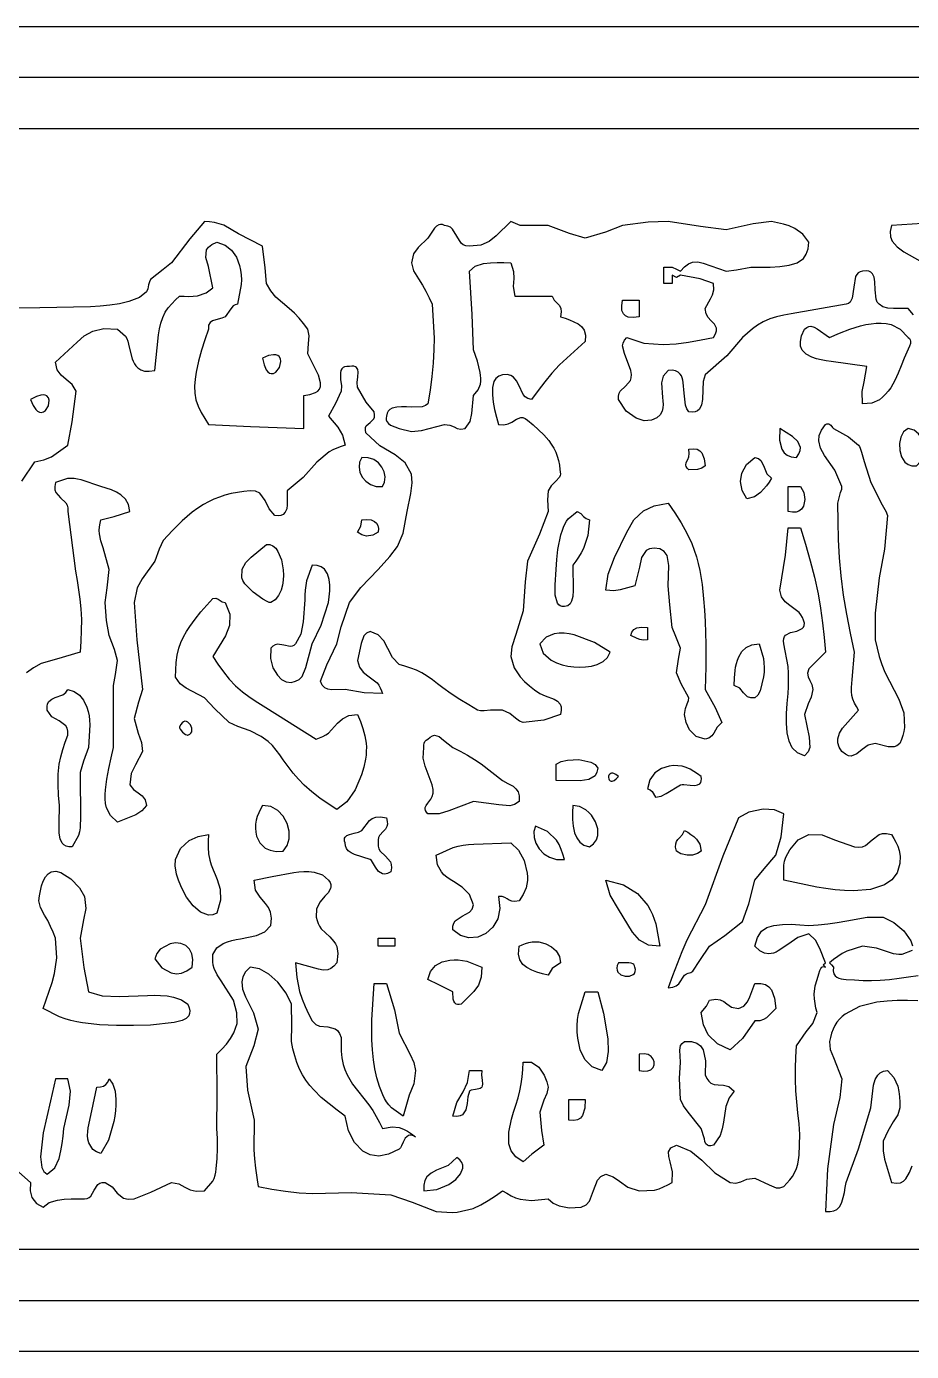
# Model space of a CAD drawing. Extents: x -1323 to 1705, y -706 to 926.
# Drawn here: x 283.6 to 318.4, y -57.6 to -5.6 of the extents above; entities that cross this region are included whole.
import ezdxf

# ---------------------------------------------------------------- set-up
doc = ezdxf.new("R2010")
doc.units = 0
doc.layers.add('CAMADA_1', color=7, linetype='CONTINUOUS')

msp = doc.modelspace()

# ---------------------------------------------------------------- linework, layer by layer
at = {"layer": 'CAMADA_1'}
for points in [[(255.8112, -5.6467), (385.8113, -5.6467), (385.8113, -57.6467), (255.8112, -57.6467), (255.8112, -5.6467)], [(383.8113, -55.6467), (383.8113, -7.6467), (257.8113, -7.6467), (257.8113, -55.6467), (383.8113, -55.6467)], [(381.8113, -53.6467), (259.8113, -53.6467), (259.8113, -9.6467), (381.8113, -9.6467), (381.8113, -53.6467)], [(307.6763, -17.0363), (307.4384, -17.0705), (307.2511, -17.0539), (307.1394, -17.0055), (307.0588, -16.9258), (307.0038, -16.7902), (306.9929, -16.6103), (307.0263, -16.3863), (307.6763, -16.3863), (307.6763, -17.0363)], [(315.1543, -17.8491), (315.5524, -17.6798), (315.9547, -17.5244), (316.1588, -17.4563), (316.3654, -17.3969), (316.5752, -17.348), (316.7886, -17.3113), (316.9856, -17.2906), (317.1833, -17.2864), (317.3789, -17.3036), (317.5696, -17.3471), (317.9236, -17.5275), (318.2428, -17.8491), (318.2924, -17.8911), (318.3232, -17.9404), (318.3372, -17.9962), (318.3321, -18.0904), (318.3019, -18.1947), (318.0801, -18.6619), (317.9709, -18.962), (317.8532, -19.2581), (317.7185, -19.5459), (317.5582, -19.8215), (317.4635, -19.9558), (317.3585, -20.0819), (317.2415, -20.196), (317.1113, -20.294), (316.8131, -20.4231), (316.4544, -20.4502), (316.4357, -19.9762), (316.5112, -19.5964), (316.6172, -18.9872), (315.2191, -18.7963), (315.0248, -18.7683), (314.832, -18.7345), (314.6426, -18.6892), (314.4585, -18.6269), (314.2371, -18.5085), (314.0826, -18.3485), (314.0195, -18.1944), (314.0099, -18.008), (314.0608, -17.7858), (314.1788, -17.524), (314.2632, -17.4556), (314.346, -17.4194), (314.4273, -17.4109), (314.5476, -17.4404), (314.6665, -17.5074), (315.1543, -17.8491)], [(293.55, -19.026), (293.6077, -18.7933), (293.5928, -18.6862), (293.5423, -18.5991), (293.4863, -18.5574), (293.4107, -18.5324), (293.3141, -18.5273), (293.1266, -18.5636), (292.8834, -18.6619), (292.9528, -18.931), (293.0361, -19.1151), (293.0969, -19.196), (293.1602, -19.2468), (293.2245, -19.2709), (293.3198, -19.2635), (293.4091, -19.2132), (293.55, -19.026)], [(284.4771, -20.5292), (284.5044, -20.3121), (284.4765, -20.2175), (284.4163, -20.1456), (284.3564, -20.1153), (284.2794, -20.1026), (284.1844, -20.1105), (284.0055, -20.1674), (283.7801, -20.2875), (283.8814, -20.5209), (283.9859, -20.6761), (284.0554, -20.741), (284.1236, -20.7786), (284.1895, -20.792), (284.2816, -20.773), (284.3627, -20.7161), (284.4771, -20.5292)], [(315.6417, -23.7014), (315.361, -23.0525), (314.9584, -22.4765), (314.8054, -22.194), (314.735, -21.9034), (314.7522, -21.7008), (314.8341, -21.4882), (314.9916, -21.263), (315.0435, -21.2452), (315.0879, -21.2388), (315.1257, -21.2422), (315.172, -21.2617), (315.2085, -21.2934), (315.27, -21.3787), (315.2923, -21.4067), (315.3166, -21.4255), (315.9042, -21.7442), (316.2922, -22.0758), (316.3266, -22.1245), (316.3609, -22.196), (316.4153, -22.3489), (316.5221, -22.7184), (316.7799, -23.5387), (317.2217, -24.4172), (317.3754, -24.6972), (317.4119, -24.778), (317.43, -24.8393), (317.3127, -26.1599), (317.105, -27.2777), (316.9487, -28.6684), (316.9422, -29.7161), (317.0222, -30.0422), (317.1091, -30.3653), (317.21, -30.6826), (317.3318, -30.9911), (317.8777, -32.0468), (318.0677, -32.5846), (318.1037, -33.152), (318.0746, -33.3121), (318.0306, -33.4696), (317.9766, -33.6253), (317.9177, -33.7801), (317.8041, -33.8735), (317.6905, -33.9214), (317.4585, -33.9182), (316.9422, -33.7801), (316.6679, -33.8539), (316.4418, -34.0206), (316.2332, -34.1913), (316.0112, -34.2769), (315.9003, -34.2644), (315.778, -34.2098), (315.6417, -34.1051), (315.5374, -33.9273), (315.4859, -33.7605), (315.4801, -33.6038), (315.5414, -33.3853), (315.6648, -33.1837), (316.2922, -32.4795), (316.21, -32.3389), (316.1345, -32.1968), (316.0723, -32.052), (316.0302, -31.903), (316.0124, -31.7492), (316.0139, -31.5916), (316.0273, -31.4318), (316.0455, -31.2714), (316.1295, -30.2038), (315.9761, -29.4583), (315.832, -28.7118), (315.7063, -27.9632), (315.6085, -27.2116), (315.5474, -26.4997), (315.511, -25.7852), (315.491, -25.0688), (315.4793, -24.3515), (315.5925, -23.9395), (315.6338, -23.8077), (315.6417, -23.7014)], [(313.8538, -22.5634), (313.9553, -22.4207), (314.0078, -22.2891), (314.0174, -22.1681), (313.9147, -21.93), (313.6975, -21.7326), (313.2032, -21.4255), (313.1949, -21.881), (313.283, -22.24), (313.3714, -22.3751), (313.4939, -22.4762), (313.6535, -22.5401), (313.8538, -22.5634)], [(318.2428, -21.4255), (318.0663, -21.555), (317.9525, -21.7622), (317.9012, -22.0159), (317.912, -22.2849), (317.9844, -22.5379), (318.1181, -22.7437), (318.241, -22.8392), (318.391, -22.8907), (318.5679, -22.8886), (318.733, -22.7234), (318.8346, -22.515), (318.8569, -22.045), (318.7821, -21.8215), (318.6534, -21.6311), (318.4728, -21.4928), (318.2428, -21.4255)], [(309.6271, -23.0511), (309.5647, -22.9799), (309.5278, -22.9193), (309.5118, -22.8662), (309.5315, -22.7592), (309.5889, -22.6416), (309.6248, -22.5405), (309.6422, -22.4094), (309.6271, -22.2384), (309.8092, -22.2188), (309.9508, -22.2398), (310.0578, -22.2955), (310.1357, -22.38), (310.229, -22.612), (310.2775, -22.8886), (310.138, -22.9767), (309.9642, -23.0305), (309.6271, -23.0511)], [(297.5978, -23.7014), (297.6839, -23.5231), (297.7059, -23.3265), (297.669, -23.126), (297.5785, -22.9358), (297.4395, -22.7702), (297.2574, -22.6434), (297.0375, -22.5698), (296.7849, -22.5634), (296.6987, -22.7418), (296.6767, -22.9384), (296.7136, -23.1388), (296.8041, -23.329), (296.9431, -23.4946), (297.1251, -23.6214), (297.3451, -23.6951), (297.5978, -23.7014)], [(311.9031, -24.189), (311.7279, -23.8512), (311.665, -23.5076), (311.7109, -23.1775), (311.8996, -22.8319), (312.2281, -22.5634), (312.3673, -22.607), (312.4645, -22.6928), (312.5832, -22.9397), (312.6871, -23.2016), (312.8783, -23.3762), (312.7782, -23.5247), (312.6742, -23.6699), (312.5622, -23.8086), (312.4384, -23.9377), (312.2096, -24.1023), (311.9031, -24.189)], [(313.5287, -24.6767), (313.5287, -23.7014), (314.0161, -23.7014), (314.1456, -23.9295), (314.1867, -24.2094), (314.1271, -24.4756), (314.0558, -24.5832), (313.9549, -24.6629), (313.8389, -24.7037), (313.6972, -24.7102), (313.5287, -24.6767)], [(310.2775, -33.6174), (309.9222, -33.5137), (309.6591, -33.2514), (309.526, -32.9675), (309.4647, -32.6422), (309.4932, -32.4126), (309.5696, -32.2273), (309.6202, -32.1036), (309.6271, -31.9918), (309.3335, -31.4376), (309.1393, -31.0166), (309.227, -30.4807), (309.302, -30.0411), (309.1256, -29.5869), (308.9769, -29.2283), (308.8805, -28.346), (308.8142, -27.6027), (308.8486, -26.7976), (308.7757, -26.4065), (308.6664, -26.2521), (308.4892, -26.1398), (308.262, -26.1158), (308.0849, -26.1419), (307.9506, -26.2109), (307.7694, -26.4869), (307.6898, -26.8644), (307.5137, -27.6027), (306.9372, -27.7546), (306.6856, -27.789), (306.3759, -27.7654), (306.463, -27.1371), (306.7142, -26.4869), (307.1887, -25.4896), (307.4633, -25.002), (307.8462, -24.6486), (308.263, -24.4615), (308.8142, -24.3515), (309.0743, -24.7373), (309.3237, -25.1277), (309.5516, -25.5272), (309.7472, -25.9406), (309.8452, -26.1969), (309.9292, -26.4588), (310.0003, -26.7257), (310.06, -26.9966), (310.1506, -27.5467), (310.2118, -28.1023), (310.2464, -28.5501), (310.2705, -28.9969), (310.2855, -29.4431), (310.2929, -29.8886), (310.2943, -30.3335), (310.2912, -30.7781), (310.2851, -31.2225), (310.2775, -31.6667), (310.6634, -32.3732), (310.9277, -32.9673), (310.743, -33.147), (310.609, -33.3771), (310.5278, -33.4865), (310.4217, -33.5711), (310.2775, -33.6174)], [(304.4251, -26.9526), (304.4516, -26.5615), (304.4913, -26.1725), (304.5202, -25.9795), (304.5574, -25.7878), (304.6045, -25.5978), (304.6632, -25.4097), (304.7082, -25.2899), (304.7607, -25.1738), (304.8229, -25.0641), (304.8966, -24.9635), (305.238, -24.6767), (305.385, -24.7573), (305.4989, -24.8709), (305.5963, -24.9524), (305.7257, -25.0018), (305.6606, -25.6194), (305.4948, -26.1364), (305.4048, -26.3077), (305.302, -26.4722), (305.1908, -26.6322), (305.0753, -26.7899), (305.0928, -27.7827), (305.0794, -28.013), (305.028, -28.2055), (304.965, -28.3052), (304.8741, -28.3767), (304.7502, -28.4155), (304.6576, -28.4116), (304.5809, -28.3857), (304.5187, -28.34), (304.4698, -28.2767), (304.3845, -27.9643), (304.3825, -27.5624), (304.4251, -26.9526)], [(296.6222, -25.4896), (296.749, -25.2521), (296.7849, -25.0018), (296.9841, -24.9923), (297.1533, -25.0127), (297.2877, -25.0678), (297.3629, -25.1348), (297.414, -25.2262), (297.4386, -25.3437), (297.4351, -25.4896), (297.2228, -25.6157), (296.9748, -25.6437), (296.7845, -25.5969), (296.6222, -25.4896)], [(313.2032, -27.7654), (313.4237, -26.3997), (313.5287, -25.327), (314.0161, -25.327), (314.2126, -25.9684), (314.3998, -26.6116), (314.5686, -27.2584), (314.7097, -27.9106), (314.8043, -28.4792), (314.8782, -29.0518), (314.9383, -29.6271), (314.9916, -30.2038), (314.6304, -30.5709), (314.3416, -30.8539), (314.288, -31.027), (314.3121, -31.1733), (314.3789, -31.308), (314.4647, -31.4725), (314.5038, -31.6667), (314.4407, -31.9709), (314.3146, -32.2256), (314.1788, -32.6422), (314.3519, -33.5375), (314.3784, -33.9377), (314.3156, -34.1133), (314.1788, -34.2678), (313.8936, -34.1516), (313.6937, -33.9543), (313.5656, -33.6895), (313.496, -33.3708), (313.4636, -32.9877), (313.466, -32.6027), (313.4916, -32.2164), (313.5287, -31.8294), (313.5414, -31.5609), (313.5491, -31.2929), (313.5468, -31.0257), (313.5295, -30.7599), (313.366, -29.8786), (313.3491, -29.7602), (313.3555, -29.6648), (313.3817, -29.5895), (313.425, -29.5312), (313.627, -29.4284), (313.8741, -29.3707), (314.085, -29.2769), (314.1333, -29.2235), (314.1656, -29.1542), (314.1788, -29.0658), (314.1364, -28.9507), (314.0895, -28.8393), (314.0339, -28.7352), (313.9652, -28.6422), (313.5994, -28.3708), (313.4148, -28.2215), (313.2732, -28.0294), (313.2032, -27.7654)], [(292.0706, -27.2777), (292.0919, -26.9389), (292.2299, -26.6811), (292.4464, -26.4713), (293.046, -25.9771), (293.1789, -25.9806), (293.2985, -26.0305), (293.404, -26.1211), (293.495, -26.2461), (293.6304, -26.5756), (293.6995, -26.9712), (293.7087, -27.1733), (293.7, -27.3756), (293.6706, -27.5749), (293.6179, -27.7682), (293.5199, -27.9835), (293.384, -28.1498), (293.2085, -28.253), (293.1965, -28.2549), (293.1808, -28.2538), (293.1495, -28.2463), (293.0753, -28.2167), (292.8983, -28.1193), (292.5176, -27.8456), (292.189, -27.5175), (292.1088, -27.3926), (292.0706, -27.2777)], [(294.1839, -29.8786), (294.1181, -29.9386), (294.0476, -29.9696), (293.973, -29.9777), (293.7297, -29.9265), (293.4696, -29.8919), (293.382, -29.913), (293.2947, -29.9606), (293.2085, -30.0411), (293.1982, -30.4552), (293.2955, -30.8184), (293.4715, -31.1096), (293.6379, -31.2682), (293.8202, -31.3656), (294.0062, -31.393), (294.1839, -31.3417), (294.3316, -31.2719), (294.4414, -31.1535), (294.5848, -30.8038), (294.8342, -29.8786), (295.1914, -29.1403), (295.4844, -28.253), (295.5088, -28.0241), (295.5251, -27.7959), (295.5252, -27.5689), (295.501, -27.3437), (295.4381, -27.1225), (295.3165, -26.9433), (295.195, -26.8569), (295.0357, -26.8038), (294.8342, -26.7899), (294.6182, -27.3965), (294.5849, -27.5813), (294.5653, -27.7692), (294.5545, -27.9587), (294.5475, -28.1484), (294.4893, -29.0115), (294.388, -29.4965), (294.1839, -29.8786)], [(290.9327, -28.0905), (291.0569, -28.0876), (291.1469, -28.119), (291.2196, -28.1677), (291.3063, -28.2241), (291.4204, -28.253), (291.6032, -28.7129), (291.5846, -29.1495), (291.4323, -29.5567), (290.9327, -30.3663), (291.1382, -30.6733), (291.3507, -30.9731), (291.5774, -31.2585), (291.8251, -31.5223), (292.1001, -31.7609), (292.396, -31.9778), (292.7051, -32.1803), (293.0198, -32.3758), (294.9966, -33.6174), (295.126, -33.5672), (295.2521, -33.5127), (295.3716, -33.4497), (295.4812, -33.3738), (295.8281, -32.9926), (296.0285, -32.8114), (296.2828, -32.6842), (296.6222, -32.6422), (296.7309, -32.9197), (296.8294, -33.1987), (296.9075, -33.4806), (296.9548, -33.7669), (296.9644, -33.923), (296.963, -34.0802), (296.9516, -34.2379), (296.9311, -34.3957), (296.866, -34.7087), (296.7749, -35.0146), (296.5254, -35.5998), (296.1966, -36.0721), (295.8094, -36.3812), (295.4714, -36.159), (295.1402, -35.9298), (294.8222, -35.6865), (294.5243, -35.422), (294.3021, -35.19), (294.093, -34.9444), (293.8925, -34.6895), (293.6963, -34.4301), (293.5657, -34.2347), (293.4293, -34.0453), (293.2812, -33.8679), (293.1155, -33.7085), (292.8328, -33.5123), (292.3957, -33.2923), (291.9232, -33.1146), (291.583, -32.9673), (291.0139, -32.425), (290.6076, -31.9918), (289.8945, -31.6149), (289.6471, -31.4417), (289.4697, -31.1789), (289.4814, -30.8887), (289.5019, -30.6007), (289.5403, -30.3172), (289.6054, -30.0404), (289.6845, -29.8175), (289.7841, -29.6012), (289.9002, -29.3917), (290.029, -29.1895), (290.238, -28.9), (290.4615, -28.6231), (290.6947, -28.3547), (290.9327, -28.0905)], [(306.5386, -30.2038), (305.9248, -29.8275), (305.1279, -29.526), (304.9339, -29.4853), (304.7378, -29.4608), (304.5411, -29.4579), (304.3454, -29.4822), (304.0213, -29.6139), (303.775, -29.8786), (303.9155, -30.2424), (304.2205, -30.5144), (304.43, -30.6214), (304.6502, -30.6994), (304.8784, -30.7518), (305.112, -30.7821), (305.3453, -30.7925), (305.5778, -30.7812), (305.8059, -30.7447), (306.0259, -30.6795), (306.2623, -30.5624), (306.4383, -30.404), (306.5386, -30.2038)], [(307.3514, -29.5536), (307.3938, -29.414), (307.4756, -29.3137), (307.594, -29.25), (307.7766, -29.218), (308.0014, -29.2283), (308.0014, -29.7161), (307.8348, -29.7311), (307.7054, -29.7087), (307.5987, -29.6638), (307.3514, -29.5536)], [(312.2281, -31.9918), (312.0624, -31.995), (311.9397, -31.9551), (311.7742, -31.7957), (311.6323, -31.6124), (311.4153, -31.5044), (311.4247, -31.2126), (311.4479, -30.925), (311.469, -30.7841), (311.4986, -30.6458), (311.5386, -30.5107), (311.5907, -30.3792), (311.7112, -30.1746), (311.8792, -30.0174), (312.1028, -29.916), (312.3905, -29.8786), (312.5568, -30.4465), (312.58, -30.6244), (312.5881, -30.8044), (312.5834, -30.9854), (312.568, -31.1663), (312.4351, -31.7232), (312.3433, -31.8823), (312.2281, -31.9918)], [(285.4058, -37.844), (285.2761, -37.8428), (285.1696, -37.8166), (285.0844, -37.7679), (285.018, -37.6992), (284.937, -37.5244), (284.9014, -37.3041), (284.902, -36.9059), (284.918, -36.2185), (284.8808, -35.8077), (284.8568, -35.3988), (284.8591, -34.9936), (284.9007, -34.594), (284.9617, -34.3058), (285.0437, -34.0206), (285.1399, -33.7373), (285.2431, -33.4551), (285.2429, -33.3061), (285.2137, -33.1863), (285.1604, -33.0906), (284.9064, -32.8976), (284.6174, -32.7394), (284.4303, -32.4795), (284.4235, -32.3374), (284.4475, -32.2259), (284.4969, -32.1399), (284.6078, -32.0474), (284.747, -31.9835), (285.0419, -31.872), (285.1628, -31.7897), (285.2431, -31.6667), (285.4903, -31.7421), (285.6969, -31.8842), (285.8625, -32.0896), (285.9863, -32.3548), (286.0372, -32.5242), (286.0731, -32.6976), (286.0959, -32.8735), (286.1073, -33.0504), (286.0558, -33.9428), (285.8632, -34.484), (285.7307, -34.9179), (285.7357, -36.7882), (285.7316, -36.9444), (285.7212, -37.0992), (285.699, -37.2505), (285.6595, -37.3961), (285.4058, -37.844)], [(289.6322, -33.13), (289.6289, -33.1478), (289.6308, -33.1678), (289.6561, -33.2264), (289.751, -33.3391), (289.8678, -33.4285), (289.9134, -33.4503), (289.9379, -33.4563), (289.9573, -33.4551), (290.0264, -33.4233), (290.075, -33.3792), (290.1048, -33.3258), (290.113, -33.1869), (290.0567, -33.0495), (289.9574, -32.9473), (289.8983, -32.9199), (289.8362, -32.914), (289.7808, -32.9302), (289.7271, -32.9696), (289.6769, -33.0352), (289.6322, -33.13)], [(299.3859, -36.5435), (299.3255, -36.4742), (299.2895, -36.4115), (299.2748, -36.3541), (299.278, -36.3005), (299.3151, -36.2147), (299.3788, -36.1281), (299.4952, -35.9737), (299.5512, -35.8669), (299.5858, -35.74), (299.5886, -35.5879), (299.5484, -35.4057), (299.2786, -34.674), (299.1988, -34.3605), (299.2233, -33.9428), (299.2176, -33.8459), (299.2295, -33.7668), (299.258, -33.7043), (299.3118, -33.6507), (299.3859, -33.6174), (299.4774, -33.5309), (299.5641, -33.4812), (299.6472, -33.4634), (299.8247, -33.515), (299.9966, -33.6487), (300.3612, -33.9428), (300.6477, -34.0921), (300.9314, -34.2455), (301.2095, -34.4073), (301.4791, -34.5815), (302.3118, -35.243), (302.5202, -35.3529), (302.7306, -35.4658), (302.8386, -35.5589), (302.9218, -35.6828), (302.9673, -35.8457), (302.9621, -36.0557), (302.7889, -36.1842), (302.5968, -36.238), (302.1651, -36.1973), (301.1739, -36.0557), (300.206, -36.4253), (299.8182, -36.5475), (299.3859, -36.5435)], [(304.4251, -34.5929), (304.6134, -34.4956), (304.8626, -34.4337), (305.31, -34.4133), (305.7785, -34.5132), (305.9491, -34.6159), (306.0508, -34.7556), (306.0195, -34.9162), (305.9544, -35.0537), (305.7071, -35.2009), (305.3589, -35.2471), (304.4251, -35.243), (304.4251, -34.5929)], [(308.3265, -35.8934), (308.5376, -35.8546), (308.7378, -35.7436), (309.302, -35.4057), (309.3623, -35.3955), (309.4388, -35.3968), (309.6768, -35.4228), (309.8694, -35.4299), (309.9766, -35.4109), (310.0608, -35.363), (310.0963, -35.3171), (310.1183, -35.256), (310.1251, -35.1778), (310.1148, -35.0807), (309.9739, -34.978), (309.8304, -34.881), (309.6818, -34.7955), (309.5254, -34.7271), (309.3647, -34.6816), (309.1978, -34.6573), (309.0285, -34.6538), (308.8603, -34.6709), (308.554, -34.7634), (308.2942, -34.9414), (308.1027, -35.2085), (308.0014, -35.5684), (308.1069, -35.606), (308.187, -35.6688), (308.3265, -35.8934)], [(306.4734, -35.1208), (306.482, -35.1707), (306.5026, -35.2145), (306.5349, -35.2474), (306.5787, -35.2647), (306.6141, -35.2651), (306.6544, -35.255), (306.6997, -35.2329), (306.7763, -35.1742), (306.8636, -35.0807), (306.768, -35.0059), (306.6862, -34.9635), (306.6392, -34.951), (306.5982, -34.9492), (306.5633, -34.9569), (306.5217, -34.9829), (306.4929, -35.0221), (306.477, -35.0697), (306.4734, -35.1208)], [(293.6963, -38.0068), (293.8589, -37.7949), (293.935, -37.525), (293.9298, -37.2243), (293.8494, -36.9204), (293.6988, -36.6404), (293.484, -36.4118), (293.2103, -36.2621), (292.8834, -36.2185), (292.8094, -36.3599), (292.7404, -36.503), (292.6813, -36.6493), (292.637, -36.8005), (292.6121, -36.9547), (292.6066, -37.1118), (292.6211, -37.2686), (292.6557, -37.4219), (292.7807, -37.6868), (292.9914, -37.8886), (293.1829, -37.9764), (293.4171, -38.0182), (293.6963, -38.0068)], [(305.7257, -37.844), (305.8903, -37.7201), (305.9981, -37.5702), (306.054, -37.4014), (306.0521, -37.1286), (305.9626, -36.8537), (305.8908, -36.7237), (305.804, -36.6028), (305.7034, -36.4926), (305.5902, -36.3948), (305.3419, -36.2592), (305.0753, -36.2185), (305.0619, -36.4922), (305.0605, -36.7637), (305.0829, -37.0307), (305.1411, -37.2909), (305.2249, -37.4915), (305.3466, -37.6544), (305.5117, -37.7737), (305.7257, -37.844)], [(311.5777, -36.7063), (310.9646, -38.2135), (310.2775, -40.1198), (309.5553, -41.5102), (309.3533, -41.9677), (309.1656, -42.4318), (308.9875, -42.9003), (308.8142, -43.3709), (308.9992, -43.3512), (309.1389, -43.2968), (309.2424, -43.2182), (309.4647, -42.8836), (309.5325, -42.8267), (309.6073, -42.7999), (309.7034, -42.7754), (309.7898, -42.7209), (310.0617, -42.3045), (310.4398, -41.7454), (311.0384, -41.3244), (311.7404, -40.7702), (311.9903, -40.0802), (312.2281, -39.1446), (312.5826, -38.7035), (313.041, -38.1691), (313.2498, -37.4428), (313.366, -36.5435), (312.9932, -36.3891), (312.5452, -36.3686), (311.9843, -36.4867), (311.5777, -36.7063)], [(296.7849, -37.194), (297.0904, -36.8075), (297.1955, -36.7283), (297.3346, -36.6778), (297.5191, -36.6667), (297.7603, -36.7063), (297.7889, -36.8432), (297.7911, -36.9537), (297.7717, -37.0428), (297.7131, -37.1466), (297.6334, -37.2295), (297.4773, -37.3984), (297.444, -37.4735), (297.4283, -37.5662), (297.4351, -37.6813), (297.4348, -37.817), (297.4615, -37.9259), (297.5091, -38.0137), (297.7197, -38.2095), (297.91, -38.4258), (297.9417, -38.5296), (297.9479, -38.6589), (297.9228, -38.8196), (297.8006, -38.8833), (297.6953, -38.9097), (297.6049, -38.9045), (297.4451, -38.8053), (297.3254, -38.6353), (297.2093, -38.4378), (297.1617, -38.3763), (297.11, -38.3319), (296.5062, -38.1425), (296.3628, -38.0812), (296.2455, -37.9916), (296.1873, -37.9104), (296.1493, -37.8081), (296.1347, -37.6813), (296.1103, -37.6128), (296.1029, -37.5542), (296.1107, -37.5046), (296.1318, -37.4628), (296.2016, -37.402), (296.3008, -37.3582), (296.4876, -37.3074), (296.6535, -37.2612), (296.7849, -37.194)], [(289.4697, -38.3319), (289.6624, -37.9051), (290.0045, -37.5965), (290.3582, -37.4386), (290.7701, -37.3563), (290.7582, -37.6123), (290.7556, -37.8663), (290.7715, -38.1162), (290.8151, -38.36), (290.875, -38.5524), (290.9503, -38.7415), (291.0321, -38.9296), (291.1116, -39.1188), (291.229, -39.5063), (291.2433, -39.9359), (291.0954, -40.4452), (290.931, -40.5071), (290.7678, -40.5177), (290.4511, -40.4071), (290.1576, -40.1568), (289.8996, -39.8103), (289.7781, -39.5968), (289.6734, -39.3744), (289.5853, -39.1443), (289.514, -38.9081), (289.4584, -38.5878), (289.4697, -38.3319)], [(304.7502, -38.3319), (304.6877, -38.134), (304.6182, -37.94), (304.5346, -37.7538), (304.4299, -37.5793), (304.0835, -37.2429), (303.6124, -37.0313), (303.548, -37.2397), (303.5525, -37.4683), (303.621, -37.7006), (303.7485, -37.9197), (303.9302, -38.1091), (304.161, -38.252), (304.436, -38.3318), (304.7502, -38.3319)], [(309.1393, -38.0068), (309.1114, -37.8514), (309.1165, -37.729), (309.1473, -37.6323), (309.1966, -37.5541), (309.2571, -37.4872), (309.3807, -37.3604), (309.4647, -37.194), (309.5908, -37.271), (309.7135, -37.3521), (309.829, -37.4417), (309.934, -37.5438), (310.0614, -37.7383), (310.1148, -38.0068), (309.9661, -38.108), (309.7714, -38.1628), (309.5581, -38.1711), (309.3201, -38.1212), (309.1393, -38.0068)], [(316.1295, -37.844), (316.3058, -37.8578), (316.4485, -37.8379), (316.5647, -37.7916), (316.8258, -37.5649), (317.1045, -37.3559), (317.2345, -37.3233), (317.3949, -37.3211), (317.5928, -37.3563), (317.6805, -37.5081), (317.7631, -37.6619), (317.8353, -37.8197), (317.892, -37.9834), (317.9323, -38.212), (317.9177, -38.4942), (317.8084, -38.8576), (317.6028, -39.1348), (317.3152, -39.3349), (316.7608, -39.5101), (316.1013, -39.562), (315.7387, -39.5518), (315.377, -39.5222), (315.0164, -39.4763), (314.6577, -39.4178), (313.366, -39.1446), (313.3548, -38.5576), (313.3899, -38.4001), (313.4443, -38.2464), (313.5146, -38.097), (313.5975, -37.9528), (313.9255, -37.5706), (314.3416, -37.3563), (314.8658, -37.3687), (315.3489, -37.5602), (316.1295, -37.844)], [(302.6371, -37.6813), (302.9464, -37.9663), (303.1692, -38.3819), (303.2807, -38.8689), (303.2907, -39.0171), (303.2882, -39.1657), (303.2708, -39.312), (303.236, -39.4535), (303.118, -39.7125), (302.9621, -39.9574), (302.7959, -39.9871), (302.6729, -39.9735), (302.578, -39.9319), (302.4956, -39.8777), (302.4065, -39.8238), (302.2969, -39.7903), (302.1493, -39.7947), (302.2095, -40.2605), (302.1283, -40.6654), (301.9362, -40.9965), (301.6629, -41.2411), (301.3387, -41.3861), (300.9936, -41.4187), (300.6578, -41.3261), (300.3612, -41.0952), (300.3652, -40.9503), (300.3993, -40.8354), (300.458, -40.7451), (300.7255, -40.5655), (301.0141, -40.407), (301.1195, -40.2889), (301.1739, -40.1198), (301.0166, -39.7082), (300.7291, -39.4267), (300.3832, -39.2037), (300.2544, -39.1213), (300.1298, -39.0325), (300.014, -38.9339), (299.9114, -38.822), (299.7622, -38.5446), (299.7109, -38.1691), (300.3698, -37.8722), (300.5692, -37.8186), (300.7733, -37.7805), (300.9803, -37.7541), (301.1886, -37.7353), (302.6371, -37.6813)], [(288.4943, -44.8342), (287.8237, -44.8513), (287.1539, -44.8531), (286.8196, -44.8434), (286.4859, -44.8241), (286.1528, -44.7934), (285.8204, -44.7492), (285.5886, -44.7089), (285.3591, -44.6585), (285.1336, -44.595), (284.914, -44.5159), (284.2677, -44.1838), (284.3932, -43.8465), (284.5131, -43.5075), (284.6217, -43.1649), (284.7134, -42.817), (284.8059, -42.1908), (284.7555, -41.4203), (284.6605, -41.1902), (284.5608, -40.9623), (284.4515, -40.7385), (284.3279, -40.5209), (284.163, -40.2242), (284.1052, -39.9574), (284.1328, -39.7603), (284.1667, -39.5655), (284.2133, -39.3751), (284.2789, -39.1916), (284.3656, -39.0248), (284.4701, -38.8966), (284.593, -38.8196), (284.7706, -38.7988), (284.9637, -38.8464), (285.3571, -39.0913), (285.6934, -39.4442), (285.8933, -39.7947), (285.9442, -40.2568), (285.8596, -40.7112), (285.7307, -41.4203), (285.8707, -42.5736), (286.0558, -43.5337), (286.5949, -43.6829), (287.2532, -43.7128), (288.3767, -43.6708), (288.6318, -43.6668), (288.887, -43.6723), (289.1411, -43.6933), (289.3933, -43.7356), (289.7099, -43.8439), (289.9573, -44.0214), (290.0064, -44.1602), (290.0269, -44.2798), (290.0206, -44.382), (289.99, -44.4683), (289.8892, -44.5819), (289.7357, -44.6623), (289.4122, -44.74), (288.4943, -44.8342)], [(308.4892, -41.7454), (308.0406, -41.7051), (307.6911, -41.5038), (307.4116, -41.1901), (306.8636, -40.2825), (306.534, -39.7319), (306.3759, -39.1446), (307.0673, -39.3333), (307.6095, -39.671), (308.0141, -40.1464), (308.1129, -40.3174), (308.1981, -40.4956), (308.2702, -40.6796), (308.3298, -40.8677), (308.4892, -41.7454)], [(297.4351, -41.7454), (297.4351, -41.4203), (298.0854, -41.4203), (298.0854, -41.7454), (297.4351, -41.7454)], [(304.1002, -42.8836), (303.881, -42.829), (303.6659, -42.766), (303.4591, -42.6861), (303.2648, -42.5809), (303.1079, -42.4532), (302.9968, -42.2797), (302.9441, -42.048), (302.9621, -41.7454), (303.088, -41.6896), (303.2148, -41.6388), (303.3435, -41.598), (303.4752, -41.5721), (303.6092, -41.5649), (303.7445, -41.5755), (303.8785, -41.6023), (304.0086, -41.6434), (304.2401, -41.7612), (304.4253, -41.9284), (304.547, -42.1412), (304.5879, -42.3958), (304.2617, -42.6161), (304.1002, -42.8836)], [(288.657, -42.2331), (288.9356, -42.5859), (289.3017, -42.7902), (289.5038, -42.8214), (289.7113, -42.7972), (289.9184, -42.7115), (290.1198, -42.5582), (290.1491, -42.268), (290.1131, -42.0347), (290.0231, -41.8555), (289.8715, -41.7153), (289.6821, -41.6363), (289.4709, -41.6147), (289.2544, -41.6467), (288.8696, -41.8559), (288.7337, -42.0254), (288.657, -42.2331)], [(299.3859, -43.0459), (299.4876, -42.7272), (299.6786, -42.501), (299.9375, -42.358), (300.2429, -42.2886), (300.4099, -42.277), (300.5773, -42.2807), (300.7436, -42.2994), (300.9069, -42.3329), (301.499, -42.5582), (301.4779, -42.9619), (301.3634, -43.2722), (301.1852, -43.5189), (300.6863, -44.0214), (300.6072, -44.0326), (300.5427, -44.0293), (300.4912, -44.0131), (300.4351, -43.9678), (300.3994, -43.9018), (300.3794, -43.8203), (300.3612, -43.5337), (299.8156, -43.2599), (299.3859, -43.0459)], [(307.5137, -42.5582), (307.4994, -42.5047), (307.473, -42.4635), (307.4357, -42.4332), (307.3627, -42.4046), (307.2739, -42.3919), (306.8636, -42.3958), (306.8156, -42.5024), (306.7992, -42.5978), (306.81, -42.6817), (306.8438, -42.7536), (306.9637, -42.8603), (307.1252, -42.9152), (307.2946, -42.9152), (307.4383, -42.8576), (307.49, -42.8063), (307.5226, -42.7396), (307.5319, -42.6569), (307.5137, -42.5582)], [(298.4106, -48.4105), (297.9478, -48.0826), (297.8473, -47.9702), (297.7587, -47.8463), (297.6805, -47.7141), (297.6111, -47.5766), (297.4764, -47.245), (297.3748, -46.9035), (297.3003, -46.5551), (297.2471, -46.2025), (297.2068, -45.8107), (297.1834, -45.4181), (297.1751, -45.0249), (297.1802, -44.6319), (297.2725, -43.2086), (297.7603, -43.2086), (298.0645, -44.2394), (298.2478, -45.1593), (298.6802, -45.9905), (298.8299, -46.308), (298.8981, -46.6221), (298.8285, -47.1379), (298.6487, -47.5873), (298.4106, -48.4105)], [(306.2135, -46.6221), (305.8307, -46.4728), (305.551, -46.1901), (305.3658, -45.8068), (305.2668, -45.3558), (305.2443, -45.1119), (305.2406, -44.867), (305.2566, -44.6232), (305.2933, -44.3826), (305.563, -43.5337), (306.0508, -43.5337), (306.2825, -44.3728), (306.4552, -45.3715), (306.4671, -45.8688), (306.3944, -46.2985), (306.2135, -46.6221)], [(311.5777, -44.1838), (311.7881, -44.0908), (311.9296, -43.929), (312.0274, -43.7233), (312.2281, -43.2086), (312.4563, -43.2041), (312.6364, -43.2474), (312.7744, -43.3329), (312.8764, -43.4545), (312.9955, -43.7823), (313.041, -44.1838), (312.6761, -44.5474), (312.5594, -44.6213), (312.4136, -44.6662), (312.2281, -44.6715), (311.7342, -45.3611), (311.2526, -45.8094), (310.7589, -45.575), (310.3912, -45.2145), (310.2035, -44.8301), (310.1148, -44.3465), (310.3233, -44.0997), (310.4398, -43.8587), (310.6843, -43.8191), (310.8655, -43.8427), (311.0042, -43.9089), (311.121, -43.9969), (311.3104, -44.1292), (311.5777, -44.1838)], [(309.302, -46.2971), (309.27, -45.8147), (309.3083, -45.6372), (309.3679, -45.5585), (309.4647, -45.4843), (309.7316, -45.4814), (309.9376, -45.5396), (310.0894, -45.652), (310.1939, -45.8116), (310.2889, -46.2451), (310.2775, -46.7849), (310.3384, -46.9369), (310.4102, -47.0431), (310.4915, -47.1121), (310.6278, -47.1639), (310.7776, -47.1788), (310.9898, -47.1902), (311.2061, -47.2532), (311.4153, -47.435), (311.2073, -47.6857), (311.0889, -48.0263), (310.9858, -48.6442), (310.9444, -48.9132), (310.866, -49.1682), (310.6026, -49.5483), (310.4998, -49.5705), (310.4204, -49.5717), (310.3608, -49.5539), (310.3003, -49.4964), (310.2639, -49.4084), (310.2393, -49.2973), (310.1148, -48.8982), (309.6066, -48.2586), (309.4176, -48.0056), (309.302, -47.7604), (309.2628, -46.9388), (309.302, -46.2971)], [(307.6763, -46.6221), (307.8659, -46.651), (308.0183, -46.6373), (308.1343, -46.5894), (308.2226, -46.5046), (308.2668, -46.3986), (308.2684, -46.2829), (308.2285, -46.1695), (308.1483, -46.07), (308.0287, -45.9961), (307.871, -45.9596), (307.6763, -45.9721), (307.6763, -46.6221)], [(300.3612, -48.4105), (300.5123, -47.8788), (300.7692, -47.4529), (300.9436, -47.0908), (301.0115, -46.6221), (301.499, -46.6221), (301.4842, -46.7962), (301.5139, -46.9943), (301.5269, -47.1616), (301.5187, -47.2202), (301.499, -47.2726), (301.4727, -47.3034), (301.4337, -47.3263), (301.3852, -47.3428), (301.2496, -47.3661), (301.0854, -47.3917), (301.0531, -47.4025), (301.0279, -47.4167), (301.0115, -47.435), (300.9479, -47.652), (300.9194, -47.9141), (300.8703, -48.1664), (300.7446, -48.3544), (300.6495, -48.403), (300.5233, -48.4233), (300.3612, -48.4105)], [(303.1247, -50.1988), (302.8385, -50.0033), (302.6573, -49.7682), (302.565, -49.4983), (302.559, -49.0386), (302.6641, -48.5278), (302.7472, -48.2499), (302.836, -47.9736), (302.9212, -47.6968), (302.9934, -47.4173), (303.0447, -47.1412), (303.0802, -46.8617), (303.1051, -46.58), (303.1247, -46.2971), (303.4499, -46.2971), (303.7394, -46.4862), (303.9484, -46.798), (304.0523, -47.0578), (304.1002, -47.2726), (304.0593, -47.5239), (303.9366, -47.7819), (303.775, -48.2477), (303.8377, -48.9673), (303.9375, -49.5483), (303.4699, -49.9002), (303.1247, -50.1988)], [(284.4303, -50.6862), (284.7365, -50.4432), (284.9016, -50.0669), (284.9691, -49.7743), (285.0171, -49.4821), (285.0521, -49.1901), (285.0806, -48.8982), (285.2922, -47.9781), (285.3508, -47.4294), (285.2431, -46.9476), (284.7555, -46.9476), (284.5643, -47.8093), (284.2677, -49.0606), (284.1658, -50.0092), (284.2185, -50.4202), (284.3002, -50.5761), (284.4303, -50.6862)], [(286.5436, -49.8733), (286.3633, -49.8082), (286.2258, -49.7148), (286.0625, -49.4564), (286.0273, -49.3138), (286.0154, -49.1669), (286.0214, -49.0179), (286.0399, -48.8695), (286.1904, -48.1986), (286.381, -47.2726), (286.523, -47.2629), (286.6391, -47.2271), (286.7314, -47.1678), (286.813, -47.0706), (286.8686, -46.9476), (287.0105, -47.1573), (287.0962, -47.4344), (287.1316, -47.7609), (287.1315, -47.9771), (287.1162, -48.1934), (287.0885, -48.4093), (287.0509, -48.6244), (286.8356, -49.3544), (286.5436, -49.8733)], [(304.9129, -48.5732), (304.9129, -47.7604), (305.563, -47.7604), (305.5397, -48.1027), (305.4555, -48.3841), (305.3755, -48.487), (305.2623, -48.5568), (305.1102, -48.5875), (304.9129, -48.5732)], [(300.5237, -50.0361), (300.1824, -50.345), (299.7205, -50.5333), (299.506, -50.6439), (299.3353, -50.7982), (299.2578, -50.9376), (299.2181, -51.1146), (299.2233, -51.3366), (299.73, -51.2955), (300.2109, -51.0933), (300.4748, -50.899), (300.6635, -50.6782), (300.7516, -50.4488), (300.7498, -50.3364), (300.7134, -50.2287), (300.6392, -50.1278), (300.5237, -50.0361)]]:
    msp.add_lwpolyline(points, close=True, dxfattribs=at)
for points in [[(283.4348, -23.4868), (283.9427, -22.7259), (284.3054, -22.6595), (284.6056, -22.5306), (285.2431, -22.0758), (285.4067, -21.1665), (285.5683, -19.9625), (285.4084, -19.6932), (285.1782, -19.4943), (284.9801, -19.3283), (284.8249, -19.1194), (284.7555, -18.8246), (285.6112, -18.0351), (285.8893, -17.7898), (286.2246, -17.6017), (286.6489, -17.5025), (287.1939, -17.524), (287.4998, -17.7972), (287.5537, -17.8947), (287.5934, -18.0014), (287.6236, -18.1135), (287.6489, -18.2272), (287.7693, -18.6859), (287.8089, -18.7858), (287.8572, -18.8817), (287.9164, -18.9697), (287.9888, -19.0456), (288.1062, -19.1213), (288.2534, -19.1671), (288.4355, -19.1781), (288.657, -19.1496), (288.8082, -17.7441), (288.8473, -17.512), (288.8986, -17.2836), (288.9691, -17.0642), (289.066, -16.8591), (289.1827, -16.6856), (289.3207, -16.5246), (289.4729, -16.372), (289.6322, -16.2235), (289.8095, -16.2349), (289.9863, -16.2408), (290.1624, -16.2355), (290.3373, -16.2135), (290.6746, -16.0955), (290.9327, -15.8985), (290.7673, -15.0637), (290.6643, -14.7129), (290.6875, -14.4148), (290.7655, -14.3009), (290.8985, -14.1992), (291.0954, -14.1104), (291.4191, -14.2266), (291.6727, -14.4281), (291.8596, -14.699), (291.9831, -15.0239), (292.0244, -15.2082), (292.0495, -15.3955), (292.0589, -15.5841), (292.0529, -15.7725), (291.9082, -16.5487), (291.8102, -16.5652), (291.7371, -16.6041), (291.6371, -16.7296), (291.4204, -17.0363), (291.3604, -17.0699), (291.2839, -17.0957), (291.0533, -17.1525), (290.9272, -17.1977), (290.8265, -17.2669), (290.7683, -17.3718), (290.7701, -17.524), (290.6282, -17.9376), (290.4944, -18.3549), (290.3768, -18.7792), (290.2835, -19.2143), (290.2425, -19.4893), (290.2219, -19.7653), (290.2298, -20.0376), (290.2743, -20.3017), (290.3596, -20.553), (290.4781, -20.795), (290.6186, -21.0306), (290.7701, -21.263), (292.4103, -21.3394), (294.5091, -21.4255), (294.5091, -20.125), (294.7454, -20.0887), (294.9692, -20.0163), (295.0572, -19.962), (295.1223, -19.8848), (295.1583, -19.7787), (295.1594, -19.6375), (295.0893, -19.3297), (294.9652, -19.0919), (294.6716, -18.4994), (294.6972, -18.0816), (294.7239, -17.7923), (294.6716, -17.524), (294.501, -17.3086), (294.3254, -17.0983), (294.1397, -16.898), (293.9388, -16.7129), (293.4103, -16.2744), (293.2139, -16.0183), (293.046, -15.736), (292.9865, -15.1177), (292.8834, -14.2729), (291.9467, -13.779), (291.3702, -13.4452), (291.1882, -13.3855), (290.9987, -13.3453), (290.8044, -13.3181), (290.6076, -13.2975), (290.0305, -13.9846), (289.307, -14.9231), (288.9794, -15.1833), (288.4943, -15.5734), (288.4435, -15.6678), (288.4141, -15.7853), (288.3837, -15.9387), (288.3318, -16.061), (288.0558, -16.2805), (287.6392, -16.4418), (287.2669, -16.5262), (286.8918, -16.5854), (286.5148, -16.6249), (286.1366, -16.6501), (284.1357, -16.6848), (282.4795, -16.7113)], [(318.4498, -16.9582), (318.2428, -16.7113), (317.6652, -16.7168), (317.4414, -16.6979), (317.25, -16.6465), (317.105, -16.5487), (317.0289, -16.4639), (316.9824, -16.3494), (316.9459, -15.9761), (316.9359, -15.6643), (316.9074, -15.4878), (316.8433, -15.3472), (316.7817, -15.2869), (316.6985, -15.2481), (316.5906, -15.2341), (316.4544, -15.2482), (316.356, -15.2715), (316.2794, -15.3169), (316.2219, -15.3811), (316.18, -15.4613), (316.1105, -15.8794), (316.0504, -16.3071), (315.9629, -16.4634), (315.894, -16.5165), (315.8044, -16.5487), (313.6504, -16.9189), (313.3629, -16.9733), (313.0792, -17.0382), (312.8044, -17.1226), (312.5439, -17.2357), (312.3298, -17.3636), (312.127, -17.5133), (311.9318, -17.6776), (311.7404, -17.8491), (311.1224, -18.5706), (310.2775, -19.3122), (310.1936, -19.577), (310.1742, -19.9064), (310.1619, -20.2847), (310.1255, -20.4969), (310.0435, -20.6634), (309.9745, -20.7265), (309.8841, -20.7682), (309.7692, -20.7854), (309.6271, -20.7752), (309.5466, -20.6545), (309.4963, -20.5037), (309.4475, -20.0405), (309.4135, -19.6173), (309.3963, -19.5281), (309.3716, -19.4411), (309.3366, -19.3592), (309.2885, -19.2851), (309.21, -19.2111), (309.1072, -19.1616), (308.9764, -19.1399), (308.8142, -19.1496), (308.628, -19.368), (308.5588, -19.628), (308.5979, -20.2045), (308.614, -20.341), (308.6214, -20.4776), (308.6133, -20.6118), (308.5827, -20.7413), (308.5052, -20.8875), (308.37, -21.0089), (308.1641, -21.1003), (307.8772, -21.1195), (307.5578, -21.0229), (307.1656, -20.7402), (306.8636, -20.2875), (306.8633, -20.1519), (306.8899, -20.0431), (306.9376, -19.9553), (307.1482, -19.7595), (307.3385, -19.5433), (307.3703, -19.4396), (307.3765, -19.3103), (307.3514, -19.1496), (307.1033, -18.483), (307.0294, -18.1737), (307.0492, -18.0684), (307.1004, -17.9605), (307.1887, -17.8491), (307.8658, -18.0706), (308.6279, -18.1305), (309.1262, -18.0992), (309.6205, -18.0345), (310.1122, -17.9474), (310.6026, -17.8491), (310.6766, -17.7044), (310.7122, -17.5868), (310.7153, -17.4911), (310.6349, -17.3272), (310.4893, -17.1839), (310.39, -17.0693), (310.3126, -16.9179), (310.2775, -16.7113), (310.4748, -16.3366), (310.5592, -16.1781), (310.6096, -15.9858), (310.6026, -15.736), (310.0739, -15.5491), (309.302, -15.4107), (309.1393, -15.4921), (308.9769, -15.4107), (308.9769, -15.736), (308.6519, -15.736), (308.6519, -15.0857), (308.9769, -15.0857), (309.1393, -15.167), (309.302, -15.2482), (309.4634, -15.0769), (309.618, -14.9641), (309.7673, -14.9016), (309.9839, -14.884), (310.1958, -14.9334), (311.0904, -15.2482), (311.5021, -15.194), (312.0654, -15.0857), (312.4465, -15.0959), (312.8262, -15.0947), (313.203, -15.0706), (313.5756, -15.0121), (313.8844, -14.9157), (314.1276, -14.747), (314.2439, -14.5842), (314.3171, -14.374), (314.3416, -14.1104), (314.1037, -13.797), (313.7896, -13.5721), (313.5724, -13.4758), (313.3461, -13.4032), (313.1137, -13.3464), (312.8783, -13.2975), (312.1568, -13.393), (311.0904, -13.6226), (310.0902, -13.4949), (308.8142, -13.2975), (308.0392, -13.3322), (307.0263, -13.4601), (306.3593, -13.7152), (305.563, -13.9478), (304.9475, -13.775), (304.1002, -13.4601), (303.3959, -13.4594), (303.0122, -13.4579), (302.6371, -13.2975), (302.0586, -13.8635), (301.7936, -14.084), (301.458, -14.2339), (301.0115, -14.2729), (300.8765, -14.2588), (300.7698, -14.2165), (300.6859, -14.1514), (300.5146, -13.8757), (300.3479, -13.5953), (300.2675, -13.5267), (300.1654, -13.4798), (300.0362, -13.4601), (299.9557, -13.4229), (299.8822, -13.4125), (299.8147, -13.4252), (299.7239, -13.4791), (299.6434, -13.5634), (299.3859, -13.9478), (298.9953, -14.3183), (298.8149, -14.5675), (298.7356, -14.9231), (298.8137, -15.2318), (299.0165, -15.5539), (299.1695, -15.7927), (299.3053, -16.04), (299.4297, -16.2929), (299.5484, -16.5487), (299.581, -16.9925), (299.6079, -17.4361), (299.6234, -17.8794), (299.6217, -18.322), (299.5918, -18.855), (299.5371, -19.3872), (299.4656, -19.9189), (299.3859, -20.4502), (299.2873, -20.526), (299.1573, -20.5703), (298.7348, -20.5917), (298.5415, -20.5781), (298.3484, -20.5694), (298.1594, -20.5808), (297.9781, -20.6274), (297.8908, -20.6722), (297.8232, -20.7367), (297.7786, -20.8241), (297.7603, -20.9378), (297.742, -21.014), (297.7463, -21.0826), (297.7697, -21.1438), (297.8326, -21.2226), (297.9182, -21.2871), (298.2478, -21.4255), (298.7422, -21.5365), (299.1321, -21.4984), (300.0362, -21.263), (300.242, -21.2909), (300.4073, -21.3609), (300.538, -21.4202), (300.6792, -21.4508), (300.849, -21.4255), (301.0378, -21.1433), (301.1035, -20.837), (301.1739, -20.125), (301.3537, -19.9023), (301.4453, -19.6782), (301.4617, -19.5671), (301.4635, -19.4542), (301.4542, -19.3407), (301.4372, -19.2277), (301.3877, -18.9991), (301.3243, -18.7756), (301.2514, -18.5554), (301.1739, -18.3369), (301.116, -16.9529), (301.0115, -15.2482), (301.2442, -15.0517), (301.5697, -14.9481), (301.837, -14.9159), (302.1039, -14.9059), (302.3706, -14.9108), (302.6371, -14.9231), (302.7414, -15.2617), (302.751, -15.5327), (302.7302, -15.8505), (302.7996, -16.2235), (304.2627, -16.2235), (304.3466, -16.39), (304.4701, -16.5169), (304.5444, -16.602), (304.5981, -16.7076), (304.6173, -16.8476), (304.5879, -17.0363), (304.7668, -17.0949), (304.9433, -17.1583), (305.1152, -17.2315), (305.2801, -17.3194), (305.4203, -17.4231), (305.5225, -17.5647), (305.5742, -17.7568), (305.563, -18.0119), (304.5467, -18.9265), (304.2539, -19.2491), (303.977, -19.5869), (303.7108, -19.9347), (303.4499, -20.2875), (303.3099, -20.2513), (303.2027, -20.1825), (303.1206, -20.0885), (302.953, -19.7278), (302.8681, -19.5485), (302.7494, -19.403), (302.6393, -19.337), (302.4959, -19.3043), (302.3118, -19.3122), (302.1631, -19.3678), (302.053, -19.4605), (301.9774, -19.5849), (301.9194, -19.8195), (301.915, -20.096), (301.946, -20.3911), (302.0006, -20.6833), (302.071, -20.9736), (302.1493, -21.263), (302.359, -21.2803), (302.5334, -21.2429), (302.6803, -21.1729), (302.8671, -21.0545), (303.0377, -20.9861), (303.1155, -20.991), (303.1979, -21.0269), (303.2874, -21.1003), (303.5119, -21.2848), (303.7305, -21.4751), (303.9372, -21.6768), (304.126, -21.8956), (304.2296, -22.0394), (304.3222, -22.1907), (304.4012, -22.3488), (304.4646, -22.5128), (304.5115, -22.6836), (304.5446, -22.8582), (304.5686, -23.0353), (304.5879, -23.2137), (304.5767, -23.2736), (304.5463, -23.3338), (304.4106, -23.4889), (304.2244, -23.6713), (304.1002, -23.864), (304.0828, -24.2165), (304.1002, -24.6767), (303.7663, -25.5713), (303.2874, -26.6274), (303.2068, -27.4407), (303.1247, -28.5782), (302.8399, -29.5076), (302.6773, -29.9865), (302.6371, -30.3663), (302.7745, -30.8116), (303.0071, -31.1714), (303.1801, -31.3554), (303.3694, -31.5227), (303.5695, -31.6788), (303.775, -31.8294), (303.9931, -31.9206), (304.3424, -32.0395), (304.4774, -32.1247), (304.5749, -32.2459), (304.6104, -32.3523), (304.6165, -32.4833), (304.5879, -32.6422), (303.9379, -32.8727), (303.1247, -32.9673), (302.9816, -32.9106), (302.829, -32.7909), (302.6012, -32.6116), (302.3118, -32.4795), (301.8346, -32.4711), (301.5857, -32.4991), (301.449, -32.502), (301.3365, -32.4795), (300.9866, -32.2712), (300.6397, -32.0579), (300.2985, -31.8345), (299.9661, -31.5961), (299.7644, -31.4397), (299.5627, -31.2841), (299.3563, -31.1375), (299.1408, -31.0086), (298.9281, -30.9093), (298.7063, -30.8272), (298.4785, -30.7565), (298.2478, -30.6914), (297.9909, -30.4118), (297.8084, -30.058), (297.6498, -29.7615), (297.434, -29.5222), (297.11, -29.391), (296.966, -29.4502), (296.868, -29.5554), (296.7656, -29.8593), (296.6222, -30.5289), (296.692, -30.7928), (296.8338, -30.9849), (297.0183, -31.1342), (297.3842, -31.4057), (297.4529, -31.4988), (297.5084, -31.6029), (297.5553, -31.7143), (297.5978, -31.8294), (296.8736, -31.8029), (296.1347, -31.6667), (295.5901, -31.6755), (295.4525, -31.6532), (295.3297, -31.5978), (295.2295, -31.4978), (295.1594, -31.3417), (295.4164, -30.6944), (295.8094, -29.8786), (295.9746, -29.2094), (296.2972, -28.253), (296.7503, -27.6595), (297.4351, -26.9526), (297.8929, -26.4403), (298.1848, -26.0559), (298.4071, -25.526), (298.573, -24.6767), (298.7101, -23.9686), (298.7648, -23.5613), (298.7356, -23.2137), (298.4861, -22.7724), (298.092, -22.4614), (297.4991, -22.0996), (296.9475, -21.5881), (296.9308, -21.4765), (296.938, -21.3889), (296.9642, -21.3203), (297.11, -21.1817), (297.2558, -21.043), (297.2821, -20.9745), (297.2893, -20.8868), (297.2725, -20.7752), (296.9564, -20.3902), (296.6222, -19.7999), (296.6085, -19.6189), (296.6328, -19.4009), (296.6428, -19.2144), (296.626, -19.1131), (296.58, -19.0348), (296.5349, -19.0023), (296.474, -18.9824), (296.3954, -18.9768), (296.2972, -18.9872), (296.1945, -18.9867), (296.1127, -19.0024), (296.0496, -19.0325), (296.0031, -19.0753), (295.9637, -19.1483), (295.9447, -19.2366), (295.9552, -19.5037), (295.9842, -19.7521), (295.9721, -19.9625), (295.7473, -20.445), (295.4844, -20.9378), (295.8436, -21.3654), (296.0298, -21.68), (296.1347, -22.0758), (295.9707, -22.1307), (295.809, -22.1899), (295.6521, -22.2574), (295.5023, -22.3375), (295.0196, -22.7489), (294.4815, -23.3488), (293.8588, -23.864), (293.8608, -24.4147), (293.8357, -24.5724), (293.783, -24.7025), (293.6938, -24.7962), (293.6098, -24.8341), (293.5031, -24.8493), (293.371, -24.8393), (293.1451, -24.5775), (292.9892, -24.2457), (292.7804, -23.9669), (292.6177, -23.8857), (292.3957, -23.864), (292.1473, -23.8967), (291.9, -23.934), (291.6548, -23.9805), (291.4127, -24.0408), (291.1919, -24.1124), (290.9759, -24.1987), (290.7659, -24.2988), (290.5631, -24.4115), (290.3416, -24.554), (290.1297, -24.7097), (289.9259, -24.8766), (289.729, -25.0529), (289.35, -25.4262), (288.9819, -25.8146), (288.8261, -26.1613), (288.657, -26.6274), (288.157, -27.3248), (287.9672, -27.6804), (287.8442, -28.253), (287.9522, -29.7197), (288.1692, -31.6667), (288.0192, -32.1656), (287.8442, -32.8045), (288.0045, -33.377), (288.1377, -33.7409), (288.1692, -34.1051), (287.8995, -34.6223), (287.735, -34.9585), (287.6815, -35.4057), (287.8225, -35.5865), (288.0085, -35.7224), (288.163, -35.8409), (288.2813, -35.9958), (288.3318, -36.2185), (288.1531, -36.4333), (287.9113, -36.5848), (287.1939, -36.8686), (286.9109, -36.6055), (286.755, -36.3051), (286.717, -36.1353), (286.7027, -35.9612), (286.7058, -35.7847), (286.7199, -35.6078), (286.7744, -35.1837), (286.8489, -34.7663), (286.9368, -34.3534), (287.0313, -33.9428), (287.0343, -32.8967), (287.0313, -31.5044), (287.114, -31.0715), (287.1939, -30.5289), (287.0717, -30.0913), (286.8686, -29.5536), (286.7655, -28.9538), (286.7061, -28.253), (286.7806, -27.6758), (286.8686, -26.9526), (286.6267, -26.1122), (286.5351, -25.8374), (286.4788, -25.5598), (286.4772, -25.4216), (286.4908, -25.2823), (286.5147, -25.1422), (286.5436, -25.0018), (287.0637, -24.8782), (287.6815, -24.6767), (287.6262, -24.4011), (287.502, -24.1902), (287.3279, -24.0322), (287.1475, -23.9223), (286.9537, -23.8357), (286.7509, -23.7647), (286.5436, -23.7014), (285.7603, -23.4425), (285.6267, -23.4122), (285.4921, -23.3904), (285.3577, -23.3809), (285.2249, -23.3877), (284.7555, -23.5387), (284.7303, -23.6993), (284.7365, -23.8286), (284.7682, -23.9324), (284.9584, -24.1486), (285.169, -24.3444), (285.2166, -24.4322), (285.2432, -24.5411), (285.2431, -24.6767), (285.5455, -27.0207), (285.6061, -27.3892), (285.6655, -27.7578), (285.7169, -28.1268), (285.7537, -28.4967), (285.7723, -28.9219), (285.77, -29.3485), (285.7538, -29.7759), (285.7307, -30.2038), (284.7957, -30.4702), (284.1964, -30.6485), (283.8988, -30.815), (283.6174, -31.0166)], [(320.0201, -13.2983), (317.5928, -13.4601), (317.5336, -13.6933), (317.5444, -13.8959), (317.6143, -14.0724), (317.8083, -14.2984), (318.0779, -14.4917), (318.7053, -14.8421)], [(282.7337, -50.0832), (283.7801, -51.0116), (283.7659, -51.3476), (283.8303, -51.6049), (284.0073, -51.8375), (284.2677, -51.9867), (284.5135, -51.8033), (284.8414, -51.7022), (285.104, -51.6684), (285.3669, -51.6548), (285.6301, -51.6549), (285.8933, -51.6617), (285.9975, -51.644), (286.0793, -51.6038), (286.1433, -51.5458), (286.2764, -51.3131), (286.4211, -51.0922), (286.4942, -51.0434), (286.5876, -51.0149), (286.7061, -51.0116), (286.9823, -51.1823), (287.1835, -51.4282), (287.4305, -51.6282), (287.609, -51.6733), (287.8442, -51.6617), (288.5038, -51.3915), (289.307, -51.0116), (289.6052, -51.071), (289.8405, -51.1933), (290.04, -51.2972), (290.2823, -51.3584), (290.6076, -51.3366), (290.9316, -50.9672), (290.985, -50.8532), (291.0241, -50.7315), (291.0523, -50.6049), (291.0731, -50.4759), (291.112, -50.0786), (291.1223, -49.6838), (291.1136, -49.2906), (291.0954, -48.8982), (291.1002, -47.5691), (291.0954, -45.9721), (291.2877, -45.7792), (291.4703, -45.5803), (291.6334, -45.3693), (291.7673, -45.14), (291.8858, -44.7737), (291.8835, -44.3565), (291.7454, -43.8587), (291.2667, -43.0978), (291.1068, -42.8626), (290.9854, -42.6145), (290.9536, -42.4845), (290.9377, -42.3494), (290.9325, -42.211), (290.9327, -42.0708), (291.0912, -41.8026), (291.3455, -41.6301), (291.5097, -41.5663), (291.6783, -41.5189), (291.8495, -41.4829), (292.0217, -41.4527), (292.6448, -41.3247), (292.9766, -41.1787), (293.2085, -40.9326), (293.2366, -40.6363), (293.2016, -40.4031), (293.1198, -40.2167), (293.0074, -40.0609), (292.7928, -39.8204), (292.6166, -39.5415), (292.5582, -39.1446), (293.2666, -39.0077), (294.1112, -38.843), (294.3101, -38.8184), (294.51, -38.8053), (294.7105, -38.8075), (294.9109, -38.829), (295.2373, -38.9345), (295.4844, -39.1446), (295.5425, -39.2372), (295.571, -39.3234), (295.574, -39.4046), (295.555, -39.4819), (295.4616, -39.6407), (295.3358, -39.7808), (295.1483, -40.0013), (295.0113, -40.2683), (294.9966, -40.6075), (295.0343, -40.7295), (295.0764, -40.8483), (295.1274, -40.9605), (295.1915, -41.0629), (295.5266, -41.3781), (295.6109, -41.462), (295.6866, -41.5525), (295.7506, -41.6501), (295.7999, -41.7551), (295.8503, -42.0298), (295.8094, -42.3958), (295.6909, -42.5287), (295.5725, -42.6165), (295.4533, -42.6653), (295.2709, -42.6796), (295.081, -42.6419), (294.1839, -42.3958), (294.2081, -42.682), (294.2386, -42.9664), (294.2819, -43.2472), (294.3444, -43.5227), (294.4399, -43.8174), (294.5586, -44.1057), (294.6925, -44.3897), (294.8342, -44.6715), (294.9757, -44.8073), (295.1292, -44.8733), (295.4486, -44.9046), (295.7453, -44.982), (295.831, -45.0554), (295.9072, -45.1661), (295.9721, -45.322), (295.9712, -45.5916), (295.9791, -45.8593), (296.0045, -46.1235), (296.0563, -46.3822), (296.122, -46.5856), (296.2076, -46.7831), (296.3102, -46.9736), (296.427, -47.1558), (297.0674, -47.9719), (297.2144, -48.1932), (297.3491, -48.4233), (297.4755, -48.6593), (297.5978, -48.8982), (297.9744, -48.828), (298.2486, -48.8539), (298.4228, -48.9147), (298.5869, -49.0026), (298.7442, -49.1084), (298.8981, -49.2233), (298.8134, -49.1812), (298.7392, -49.1589), (298.6747, -49.1542), (298.6189, -49.165), (298.4928, -49.2683), (298.4073, -49.4327), (298.3438, -49.5815), (298.3, -49.6591), (298.2478, -49.711), (297.8363, -49.9069), (297.4586, -49.9763), (297.1188, -49.9313), (296.821, -49.7839), (296.4968, -49.4488), (296.2647, -48.9815), (296.1347, -48.4105), (295.8137, -48.174), (295.4989, -47.9304), (295.1966, -47.6725), (294.9132, -47.3931), (294.7468, -47.2025), (294.5937, -47.0009), (294.4571, -46.7888), (294.3404, -46.5668), (294.2351, -46.3066), (294.1517, -46.0375), (294.0829, -45.7624), (294.0213, -45.4843), (294.0412, -44.8375), (294.0213, -44.0214), (293.8144, -43.5881), (293.4835, -43.1514), (293.1396, -42.8363), (292.7677, -42.6227), (292.3957, -42.5582), (292.2179, -42.748), (292.1144, -42.9402), (292.074, -43.1349), (292.1076, -43.4313), (292.221, -43.7332), (292.5366, -44.3535), (292.7209, -44.9965), (292.5455, -45.6452), (292.2332, -46.4598), (292.3013, -47.3917), (292.5582, -48.5732), (292.5459, -49.7274), (292.5722, -50.09), (292.6135, -50.4517), (292.6647, -50.813), (292.7209, -51.1739), (293.2553, -51.2695), (293.7901, -51.3541), (294.3259, -51.4168), (294.8632, -51.4466), (296.3701, -51.406), (297.9228, -51.4989), (298.759, -51.7849), (299.7109, -52.1494), (299.9173, -52.1681), (300.1236, -52.1819), (300.3295, -52.1859), (300.5349, -52.1753), (301.1542, -52.0287), (301.4606, -51.8909), (301.7524, -51.7229), (302.0345, -51.5348), (302.3118, -51.3366), (302.4792, -51.4386), (302.6489, -51.5335), (302.8232, -51.6141), (303.0042, -51.6733), (303.4535, -51.7177), (304.1002, -51.6617), (304.2965, -51.8229), (304.5408, -51.9361), (304.9262, -52.006), (305.4008, -51.9867), (305.5927, -51.8943), (305.7231, -51.7403), (305.8825, -51.3308), (306.0447, -50.9241), (306.1788, -50.7737), (306.3759, -50.6862), (306.6639, -50.7935), (306.9074, -50.9682), (307.2337, -51.2001), (307.6763, -51.3366), (308.2872, -51.3126), (308.4652, -51.2619), (308.6385, -51.1902), (308.8085, -51.1044), (308.9769, -51.0116), (308.9903, -50.5909), (308.8924, -50.2078), (308.8389, -49.9934), (308.8372, -49.8084), (308.9247, -49.6582), (309.1393, -49.5483), (309.7048, -49.7793), (310.1418, -50.1395), (310.6456, -50.64), (311.2526, -51.0116), (311.4763, -51.0398), (311.6671, -50.9881), (311.9141, -50.8881), (312.2281, -50.8489), (312.7814, -51.1101), (313.0568, -51.2259), (313.2056, -51.2283), (313.366, -51.1739), (313.4829, -51.0448), (313.5948, -50.9129), (313.6966, -50.7755), (313.7833, -50.6298), (313.8536, -50.4672), (313.9054, -50.2958), (313.9421, -50.1188), (313.9671, -49.9393), (313.9887, -49.1364), (313.9594, -48.7063), (313.9168, -48.2763), (313.8725, -47.8461), (313.8381, -47.4155), (313.8223, -46.974), (313.8234, -46.532), (313.8358, -46.0896), (313.8538, -45.647), (314.2326, -45.0961), (314.4961, -44.7678), (314.6665, -44.3465), (314.6236, -44.168), (314.586, -43.989), (314.5591, -43.8091), (314.5482, -43.6278), (314.5862, -43.292), (314.6665, -43.0459), (314.7345, -42.8218), (314.778, -42.6887), (314.8132, -42.6181), (314.8573, -42.5672), (314.8852, -42.5507), (314.9166, -42.543), (314.9519, -42.5451), (314.9916, -42.5582), (314.9102, -42.4772), (314.9916, -42.3958), (314.7719, -41.8287), (314.6, -41.5), (314.3416, -41.258), (313.9074, -41.4015), (313.515, -41.6687), (313.1424, -41.9267), (313.0533, -41.9718), (312.9606, -42.0085), (312.8653, -42.0333), (312.7681, -42.0424), (312.5954, -42.0133), (312.416, -41.9182), (312.2281, -41.7454), (312.3245, -41.3964), (312.4842, -41.1565), (312.6995, -41.0064), (312.9627, -40.927), (313.3037, -40.8837), (313.6479, -40.8787), (313.9942, -40.8993), (314.3416, -40.9326), (314.7154, -40.9), (315.0885, -40.8619), (315.4604, -40.8128), (315.8303, -40.7473), (316.639, -40.5977), (317.2673, -40.6075), (317.6804, -40.8057), (318.0759, -41.1388), (318.3516, -41.5313), (318.4127, -41.7263)], [(318.4055, -41.9081), (317.9904, -42.0635), (317.8824, -42.0682), (317.7728, -42.0578), (317.6631, -42.0359), (317.5547, -42.0061), (316.9939, -41.8204), (316.4544, -41.7454), (315.8335, -41.9358), (315.6541, -42.0308), (315.4829, -42.1429), (315.3172, -42.2665), (315.1543, -42.3958), (315.1543, -42.3958), (315.2353, -42.4772), (315.3166, -42.5582), (315.3044, -42.7106), (315.3244, -42.8229), (315.3713, -42.902), (315.4389, -42.955), (315.5236, -42.9943), (315.614, -43.0194), (315.7083, -43.035), (315.8044, -43.0459), (316.1399, -43.0662), (316.475, -43.0814), (316.8094, -43.0863), (317.1427, -43.0758), (317.5159, -43.0422), (317.8883, -42.9926), (318.261, -42.9369), (318.6351, -42.8853)], [(318.6283, -43.8824), (318.2231, -43.8689), (317.8179, -43.8702), (317.4138, -43.8916), (317.012, -43.9385), (316.3269, -44.1059), (315.7673, -44.4018), (315.6499, -44.4993), (315.5422, -44.6075), (315.4466, -44.7254), (315.3656, -44.8524), (315.2946, -45.0016), (315.2392, -45.1584), (315.1942, -45.3201), (315.1543, -45.4843), (315.1846, -45.789), (315.3149, -46.1131), (315.6417, -46.9476), (315.554, -47.681), (315.3166, -48.7355), (315.0714, -50.478), (314.9916, -52.1494), (315.1769, -52.1542), (315.3243, -52.1281), (315.4391, -52.0749), (315.5605, -51.9529), (315.6357, -51.7915), (315.6942, -51.6006), (315.7387, -51.4062), (315.7739, -51.2095), (315.8044, -51.0116), (316.2914, -49.6918), (316.7799, -48.0854), (316.8869, -47.1892), (316.9462, -46.9761), (317.047, -46.7998), (317.1443, -46.7107), (317.2705, -46.6499), (317.43, -46.6221), (317.6812, -46.8991), (317.8339, -47.2272), (317.8821, -47.4368), (317.907, -47.6507), (317.9162, -47.8673), (317.9177, -48.0854), (317.8323, -48.3618), (317.6608, -48.6287), (317.5473, -48.81), (317.4468, -48.9982), (317.3549, -49.191), (317.2673, -49.386), (317.2567, -49.7687), (317.32, -50.0988), (317.5928, -51.0116), (317.7908, -51.0465), (317.9444, -51.027), (318.0621, -50.9636), (318.1522, -50.8669), (318.2955, -50.6239), (318.4055, -50.3611)]]:
    msp.add_lwpolyline(points, dxfattribs=at)

doc.saveas('drawing.dxf')
